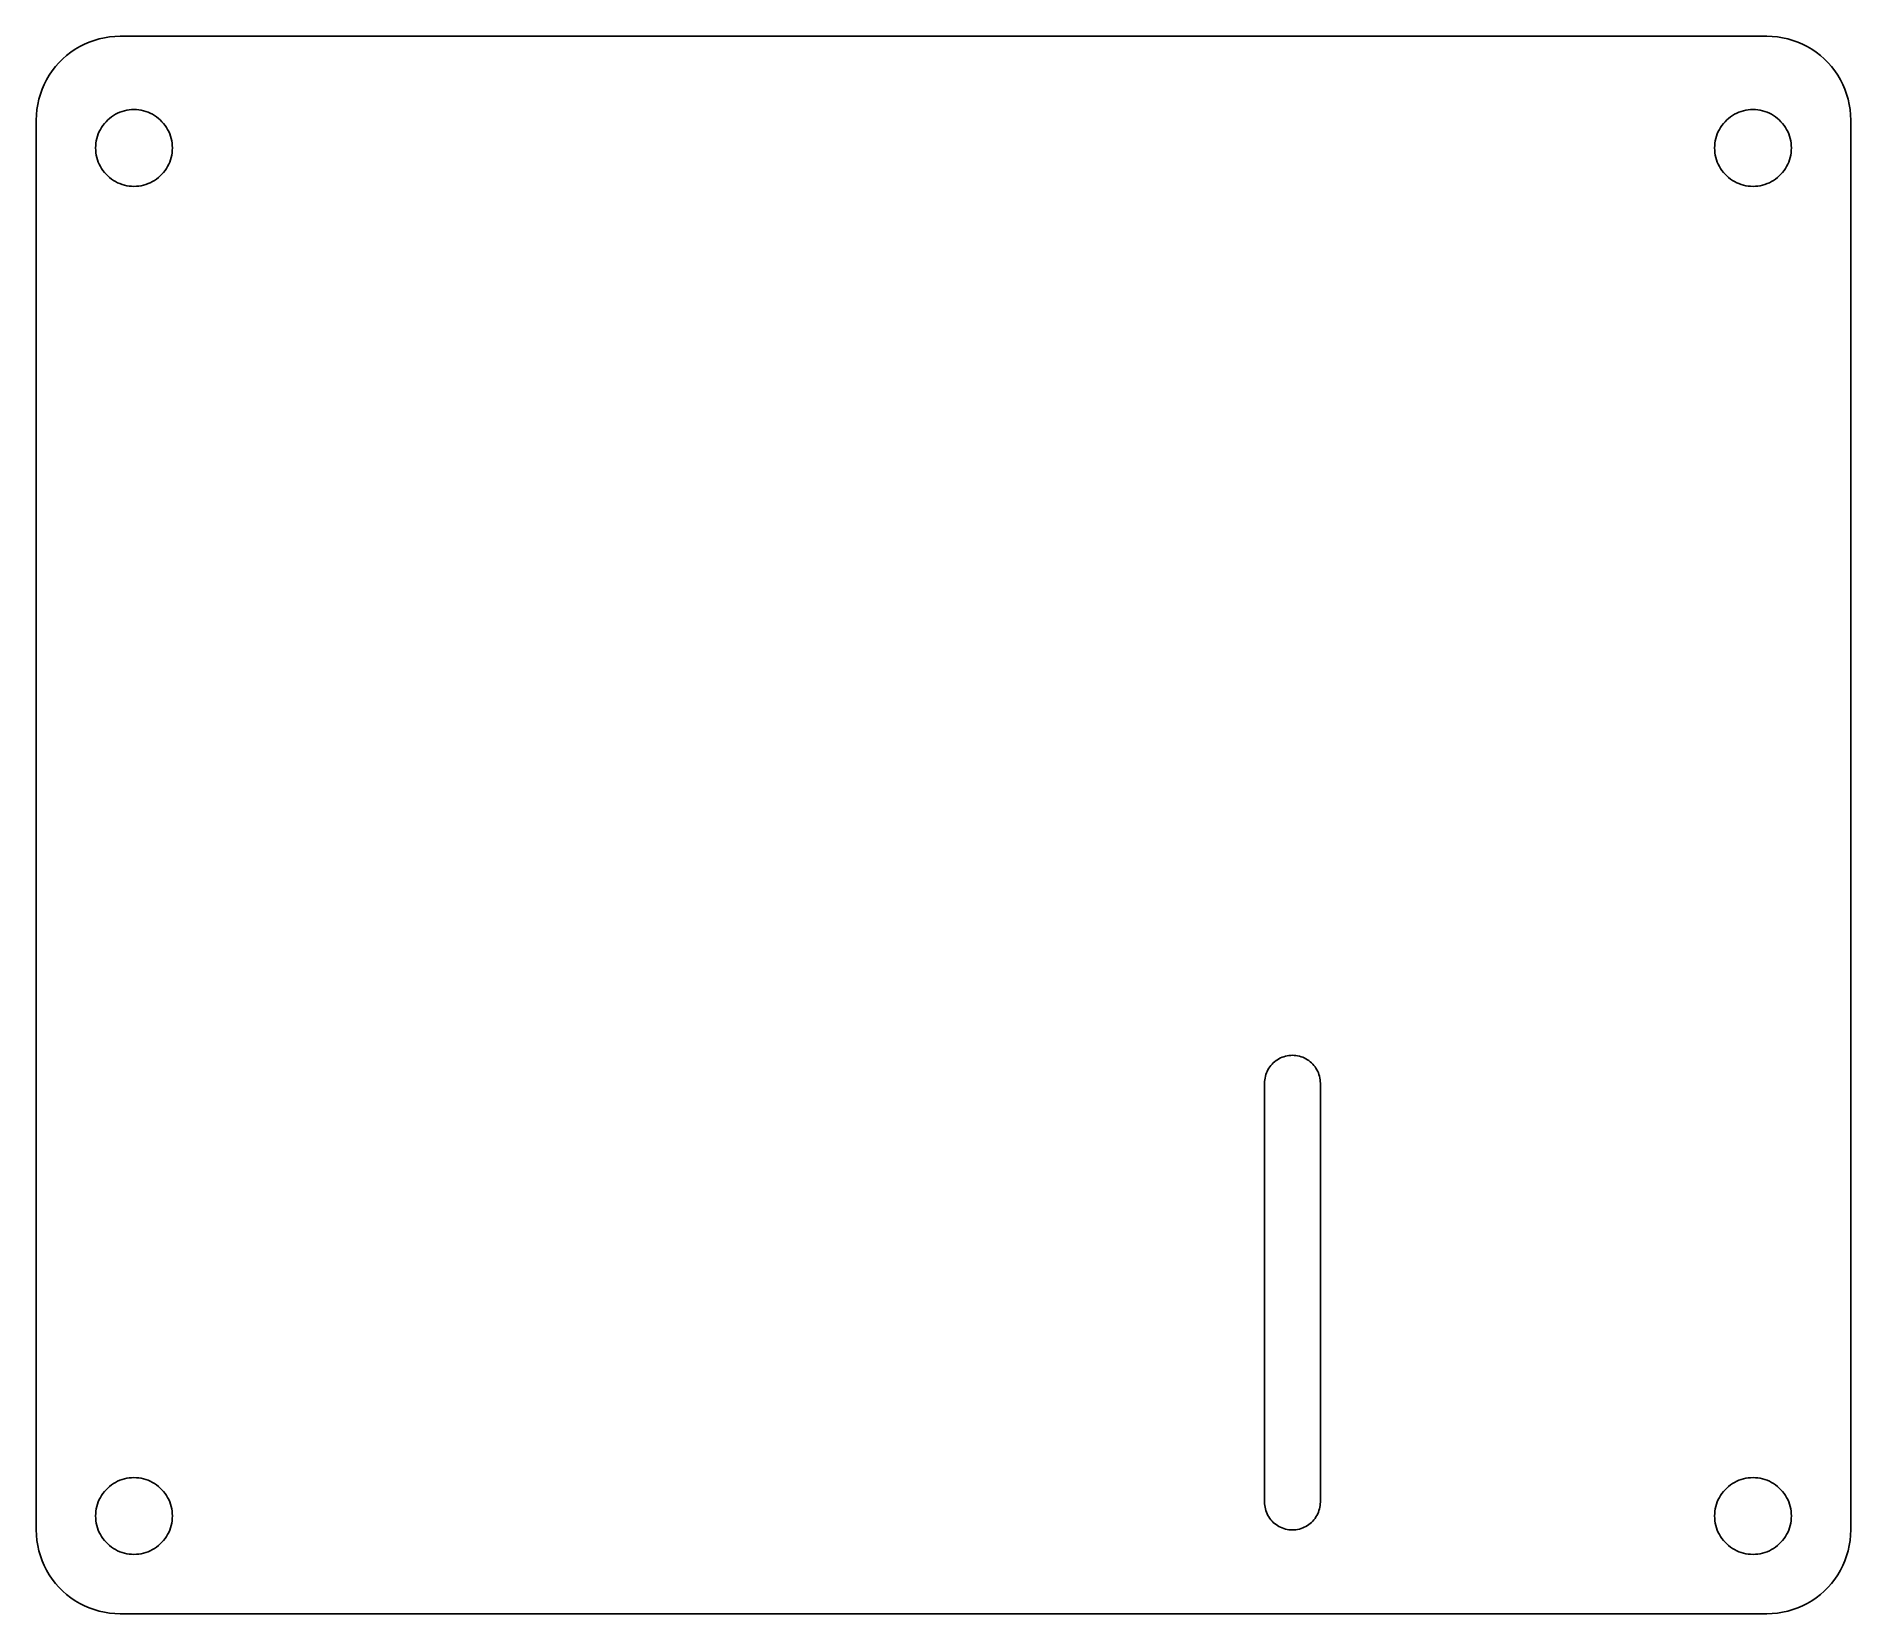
# Model space of a CAD drawing. Header units: metres. Extents: x 0 to 65, y 0 to 56.5.
import ezdxf

# ---------------------------------------------------------------- set-up
doc = ezdxf.new("R2010")
doc.units = ezdxf.units.M

msp = doc.modelspace()

# ---------------------------------------------------------------- linework, layer by layer
for p, q in [((1.23663, 55.927), (1.08772, 55.8115)), ((1.39252, 56.033), (1.23663, 55.927)), ((1.55473, 56.1289), (1.39252, 56.033)), ((1.72266, 56.2145), (1.55473, 56.1289)), ((1.89561, 56.2893), (1.72266, 56.2145)), ((2.07294, 56.3532), (1.89561, 56.2893)), ((2.25392, 56.4057), (2.07294, 56.3532)), ((2.43785, 56.4469), (2.25392, 56.4057)), ((2.62399, 56.4763), (2.43785, 56.4469)), ((2.81161, 56.4941), (2.62399, 56.4763)), ((3, 56.5), (2.81161, 56.4941)), ((62, 56.5), (3, 56.5)), ((62.1884, 56.4941), (62, 56.5)), ((62.376, 56.4763), (62.1884, 56.4941)), ((62.5621, 56.4469), (62.376, 56.4763)), ((62.7461, 56.4057), (62.5621, 56.4469)), ((62.927, 56.3532), (62.7461, 56.4057)), ((63.1044, 56.2893), (62.927, 56.3532)), ((63.2773, 56.2145), (63.1044, 56.2893)), ((63.4453, 56.1289), (63.2773, 56.2145)), ((63.6075, 56.033), (63.4453, 56.1289)), ((63.7634, 55.927), (63.6075, 56.033)), ((63.9123, 55.8115), (63.7634, 55.927)), ((0.572937, 55.2634), (0.46701, 55.1075)), ((0.688446, 55.4123), (0.572937, 55.2634)), ((0.81308, 55.5536), (0.688446, 55.4123)), ((0.94635, 55.6869), (0.81308, 55.5536)), ((1.08772, 55.8115), (0.94635, 55.6869)), ((64.0536, 55.6869), (63.9123, 55.8115)), ((64.1869, 55.5536), (64.0536, 55.6869)), ((64.3115, 55.4123), (64.1869, 55.5536)), ((64.427, 55.2634), (64.3115, 55.4123)), ((64.533, 55.1075), (64.427, 55.2634)), ((0.210663, 54.6044), (0.14682, 54.427)), ((0.285507, 54.7773), (0.210663, 54.6044)), ((0.371078, 54.9453), (0.285507, 54.7773)), ((0.46701, 55.1075), (0.371078, 54.9453)), ((64.6289, 54.9453), (64.533, 55.1075)), ((64.7145, 54.7773), (64.6289, 54.9453)), ((64.7893, 54.6044), (64.7145, 54.7773)), ((64.8532, 54.427), (64.7893, 54.6044)), ((0.053131, 54.0621), (0.023651, 53.876)), ((0.094238, 54.2461), (0.053131, 54.0621)), ((0.14682, 54.427), (0.094238, 54.2461)), ((64.9057, 54.2461), (64.8532, 54.427)), ((64.9469, 54.0621), (64.9057, 54.2461)), ((64.9763, 53.876), (64.9469, 54.0621)), ((0.005905, 53.6884), (0, 53.5)), ((0, 53.5), (0, 3)), ((0.023651, 53.876), (0.005905, 53.6884)), ((2.33904, 53.2368), (2.38759, 53.3082)), ((2.38759, 53.3082), (2.44054, 53.3764)), ((2.44054, 53.3764), (2.49767, 53.4412)), ((2.49767, 53.4412), (2.55875, 53.5023)), ((2.55875, 53.5023), (2.62354, 53.5594)), ((2.62354, 53.5594), (2.69179, 53.6124)), ((2.69179, 53.6124), (2.76323, 53.6609)), ((2.76323, 53.6609), (2.83759, 53.7049)), ((2.83759, 53.7049), (2.91455, 53.7441)), ((2.91455, 53.7441), (2.99382, 53.7784)), ((2.99382, 53.7784), (3.07509, 53.8077)), ((3.07509, 53.8077), (3.15805, 53.8318)), ((3.15805, 53.8318), (3.24234, 53.8506)), ((3.24234, 53.8506), (3.32765, 53.8642)), ((3.32765, 53.8642), (3.41365, 53.8723)), ((3.41365, 53.8723), (3.5, 53.875)), ((3.5, 53.875), (3.58633, 53.8723)), ((3.58633, 53.8723), (3.67233, 53.8642)), ((3.67233, 53.8642), (3.75764, 53.8506)), ((3.75764, 53.8506), (3.84193, 53.8318)), ((3.84193, 53.8318), (3.9249, 53.8077)), ((3.9249, 53.8077), (4.00616, 53.7784)), ((4.00616, 53.7784), (4.08543, 53.7441)), ((4.08543, 53.7441), (4.1624, 53.7049)), ((4.1624, 53.7049), (4.23676, 53.6609)), ((4.23676, 53.6609), (4.3082, 53.6124)), ((4.3082, 53.6124), (4.37645, 53.5594)), ((4.37645, 53.5594), (4.44124, 53.5023)), ((4.44124, 53.5023), (4.50232, 53.4412)), ((4.50232, 53.4412), (4.55945, 53.3764)), ((4.55945, 53.3764), (4.6124, 53.3082)), ((4.6124, 53.3082), (4.66095, 53.2368)), ((60.339, 53.2368), (60.3876, 53.3082)), ((60.3876, 53.3082), (60.4405, 53.3764)), ((60.4405, 53.3764), (60.4977, 53.4412)), ((60.4977, 53.4412), (60.5587, 53.5023)), ((60.5587, 53.5023), (60.6235, 53.5594)), ((60.6235, 53.5594), (60.6918, 53.6124)), ((60.6918, 53.6124), (60.7632, 53.6609)), ((60.7632, 53.6609), (60.8376, 53.7049)), ((60.8376, 53.7049), (60.9146, 53.7441)), ((60.9146, 53.7441), (60.9938, 53.7784)), ((60.9938, 53.7784), (61.0751, 53.8077)), ((61.0751, 53.8077), (61.1581, 53.8318)), ((61.1581, 53.8318), (61.2423, 53.8506)), ((61.2423, 53.8506), (61.3277, 53.8642)), ((61.3277, 53.8642), (61.4137, 53.8723)), ((61.4137, 53.8723), (61.5, 53.875)), ((61.5, 53.875), (61.5863, 53.8723)), ((61.5863, 53.8723), (61.6723, 53.8642)), ((61.6723, 53.8642), (61.7576, 53.8506)), ((61.7576, 53.8506), (61.8419, 53.8318)), ((61.8419, 53.8318), (61.9249, 53.8077)), ((61.9249, 53.8077), (62.0062, 53.7784)), ((62.0062, 53.7784), (62.0854, 53.7441)), ((62.0854, 53.7441), (62.1624, 53.7049)), ((62.1624, 53.7049), (62.2368, 53.6609)), ((62.2368, 53.6609), (62.3082, 53.6124)), ((62.3082, 53.6124), (62.3764, 53.5594)), ((62.3764, 53.5594), (62.4412, 53.5023)), ((62.4412, 53.5023), (62.5023, 53.4412)), ((62.5023, 53.4412), (62.5594, 53.3764)), ((62.5594, 53.3764), (62.6124, 53.3082)), ((62.6124, 53.3082), (62.6609, 53.2368)), ((64.9941, 53.6884), (64.9763, 53.876)), ((65, 53.5), (64.9941, 53.6884)), ((65, 3), (65, 53.5)), ((2.1277, 52.5863), (2.13583, 52.6723)), ((2.13583, 52.6723), (2.14935, 52.7576)), ((2.14935, 52.7576), (2.1682, 52.8419)), ((2.1682, 52.8419), (2.19229, 52.9249)), ((2.19229, 52.9249), (2.22154, 53.0062)), ((2.22154, 53.0062), (2.25586, 53.0854)), ((2.25586, 53.0854), (2.29507, 53.1624)), ((2.29507, 53.1624), (2.33904, 53.2368)), ((4.66095, 53.2368), (4.70491, 53.1624)), ((4.70491, 53.1624), (4.74413, 53.0854)), ((4.74413, 53.0854), (4.77844, 53.0062)), ((4.77844, 53.0062), (4.80769, 52.9249)), ((4.80769, 52.9249), (4.83179, 52.8419)), ((4.83179, 52.8419), (4.85063, 52.7576)), ((4.85063, 52.7576), (4.86415, 52.6723)), ((4.86415, 52.6723), (4.87228, 52.5863)), ((60.1277, 52.5863), (60.1358, 52.6723)), ((60.1358, 52.6723), (60.1494, 52.7576)), ((60.1494, 52.7576), (60.1682, 52.8419)), ((60.1682, 52.8419), (60.1923, 52.9249)), ((60.1923, 52.9249), (60.2215, 53.0062)), ((60.2215, 53.0062), (60.2559, 53.0854)), ((60.2559, 53.0854), (60.2951, 53.1624)), ((60.2951, 53.1624), (60.339, 53.2368)), ((62.6609, 53.2368), (62.7049, 53.1624)), ((62.7049, 53.1624), (62.7441, 53.0854)), ((62.7441, 53.0854), (62.7784, 53.0062)), ((62.7784, 53.0062), (62.8077, 52.9249)), ((62.8077, 52.9249), (62.8318, 52.8419)), ((62.8318, 52.8419), (62.8506, 52.7576)), ((62.8506, 52.7576), (62.8642, 52.6723)), ((62.8642, 52.6723), (62.8723, 52.5863)), ((2.125, 52.5), (2.1277, 52.5863)), ((2.1277, 52.4137), (2.125, 52.5)), ((2.13583, 52.3277), (2.1277, 52.4137)), ((2.14935, 52.2423), (2.13583, 52.3277)), ((2.1682, 52.1581), (2.14935, 52.2423)), ((2.19229, 52.0751), (2.1682, 52.1581)), ((2.22154, 51.9938), (2.19229, 52.0751)), ((4.80769, 52.0751), (4.77844, 51.9938)), ((4.83179, 52.1581), (4.80769, 52.0751)), ((4.85063, 52.2423), (4.83179, 52.1581)), ((4.86415, 52.3277), (4.85063, 52.2423)), ((4.87228, 52.4137), (4.86415, 52.3277)), ((4.87228, 52.5863), (4.875, 52.5)), ((4.875, 52.5), (4.87228, 52.4137)), ((60.125, 52.5), (60.1277, 52.5863)), ((60.1277, 52.4137), (60.125, 52.5)), ((60.1358, 52.3277), (60.1277, 52.4137)), ((60.1494, 52.2423), (60.1358, 52.3277)), ((60.1682, 52.1581), (60.1494, 52.2423)), ((60.1923, 52.0751), (60.1682, 52.1581)), ((60.2215, 51.9938), (60.1923, 52.0751)), ((62.8077, 52.0751), (62.7784, 51.9938)), ((62.8318, 52.1581), (62.8077, 52.0751)), ((62.8506, 52.2423), (62.8318, 52.1581)), ((62.8642, 52.3277), (62.8506, 52.2423)), ((62.8723, 52.4137), (62.8642, 52.3277)), ((62.8723, 52.5863), (62.875, 52.5)), ((62.875, 52.5), (62.8723, 52.4137)), ((2.25586, 51.9146), (2.22154, 51.9938)), ((2.29507, 51.8376), (2.25586, 51.9146)), ((2.33904, 51.7632), (2.29507, 51.8376)), ((2.38759, 51.6918), (2.33904, 51.7632)), ((2.44054, 51.6235), (2.38759, 51.6918)), ((2.49767, 51.5587), (2.44054, 51.6235)), ((2.55875, 51.4977), (2.49767, 51.5587)), ((2.62354, 51.4405), (2.55875, 51.4977)), ((2.69179, 51.3876), (2.62354, 51.4405)), ((2.76323, 51.339), (2.69179, 51.3876)), ((4.3082, 51.3876), (4.23676, 51.339)), ((4.37645, 51.4405), (4.3082, 51.3876)), ((4.44124, 51.4977), (4.37645, 51.4405)), ((4.50232, 51.5587), (4.44124, 51.4977)), ((4.55945, 51.6235), (4.50232, 51.5587)), ((4.6124, 51.6918), (4.55945, 51.6235)), ((4.66095, 51.7632), (4.6124, 51.6918)), ((4.70491, 51.8376), (4.66095, 51.7632)), ((4.74413, 51.9146), (4.70491, 51.8376)), ((4.77844, 51.9938), (4.74413, 51.9146)), ((60.2559, 51.9146), (60.2215, 51.9938)), ((60.2951, 51.8376), (60.2559, 51.9146)), ((60.339, 51.7632), (60.2951, 51.8376)), ((60.3876, 51.6918), (60.339, 51.7632)), ((60.4405, 51.6235), (60.3876, 51.6918)), ((60.4977, 51.5587), (60.4405, 51.6235)), ((60.5587, 51.4977), (60.4977, 51.5587)), ((60.6235, 51.4405), (60.5587, 51.4977)), ((60.6918, 51.3876), (60.6235, 51.4405)), ((60.7632, 51.339), (60.6918, 51.3876)), ((62.3082, 51.3876), (62.2368, 51.339)), ((62.3764, 51.4405), (62.3082, 51.3876)), ((62.4412, 51.4977), (62.3764, 51.4405)), ((62.5023, 51.5587), (62.4412, 51.4977)), ((62.5594, 51.6235), (62.5023, 51.5587)), ((62.6124, 51.6918), (62.5594, 51.6235)), ((62.6609, 51.7632), (62.6124, 51.6918)), ((62.7049, 51.8376), (62.6609, 51.7632)), ((62.7441, 51.9146), (62.7049, 51.8376)), ((62.7784, 51.9938), (62.7441, 51.9146)), ((2.83759, 51.2951), (2.76323, 51.339)), ((2.91455, 51.2559), (2.83759, 51.2951)), ((2.99382, 51.2215), (2.91455, 51.2559)), ((3.07509, 51.1923), (2.99382, 51.2215)), ((3.15805, 51.1682), (3.07509, 51.1923)), ((3.24234, 51.1494), (3.15805, 51.1682)), ((3.32765, 51.1358), (3.24234, 51.1494)), ((3.41365, 51.1277), (3.32765, 51.1358)), ((3.49998, 51.125), (3.41365, 51.1277)), ((3.58633, 51.1277), (3.49998, 51.125)), ((3.67233, 51.1358), (3.58633, 51.1277)), ((3.75764, 51.1494), (3.67233, 51.1358)), ((3.84193, 51.1682), (3.75764, 51.1494)), ((3.9249, 51.1923), (3.84193, 51.1682)), ((4.00616, 51.2215), (3.9249, 51.1923)), ((4.08543, 51.2559), (4.00616, 51.2215)), ((4.1624, 51.2951), (4.08543, 51.2559)), ((4.23676, 51.339), (4.1624, 51.2951)), ((60.8376, 51.2951), (60.7632, 51.339)), ((60.9146, 51.2559), (60.8376, 51.2951)), ((60.9938, 51.2215), (60.9146, 51.2559)), ((61.0751, 51.1923), (60.9938, 51.2215)), ((61.1581, 51.1682), (61.0751, 51.1923)), ((61.2423, 51.1494), (61.1581, 51.1682)), ((61.3277, 51.1358), (61.2423, 51.1494)), ((61.4137, 51.1277), (61.3277, 51.1358)), ((61.5, 51.125), (61.4137, 51.1277)), ((61.5863, 51.1277), (61.5, 51.125)), ((61.6723, 51.1358), (61.5863, 51.1277)), ((61.7576, 51.1494), (61.6723, 51.1358)), ((61.8419, 51.1682), (61.7576, 51.1494)), ((61.9249, 51.1923), (61.8419, 51.1682)), ((62.0062, 51.2215), (61.9249, 51.1923)), ((62.0854, 51.2559), (62.0062, 51.2215)), ((62.1624, 51.2951), (62.0854, 51.2559)), ((62.2368, 51.339), (62.1624, 51.2951)), ((44.1237, 19.4818), (44.1557, 19.5358)), ((44.1557, 19.5358), (44.191, 19.5878)), ((44.191, 19.5878), (44.2295, 19.6374)), ((44.2295, 19.6374), (44.271, 19.6845)), ((44.271, 19.6845), (44.3154, 19.729)), ((44.3154, 19.729), (44.3626, 19.7705)), ((44.3626, 19.7705), (44.4122, 19.809)), ((44.4122, 19.809), (44.4642, 19.8443)), ((44.4642, 19.8443), (44.5182, 19.8763)), ((44.5182, 19.8763), (44.5742, 19.9048)), ((44.5742, 19.9048), (44.6319, 19.9298)), ((44.6319, 19.9298), (44.691, 19.951)), ((44.691, 19.951), (44.7513, 19.9686)), ((44.7513, 19.9686), (44.8126, 19.9823)), ((44.8126, 19.9823), (44.8747, 19.9921)), ((44.8747, 19.9921), (44.9372, 19.998)), ((44.9372, 19.998), (45, 20)), ((45, 20), (45.0628, 19.998)), ((45.0628, 19.998), (45.1253, 19.9921)), ((45.1253, 19.9921), (45.1874, 19.9823)), ((45.1874, 19.9823), (45.2487, 19.9686)), ((45.2487, 19.9686), (45.309, 19.951)), ((45.309, 19.951), (45.3681, 19.9298)), ((45.3681, 19.9298), (45.4258, 19.9048)), ((45.4258, 19.9048), (45.4818, 19.8763)), ((45.4818, 19.8763), (45.5358, 19.8443)), ((45.5358, 19.8443), (45.5878, 19.809)), ((45.5878, 19.809), (45.6374, 19.7705)), ((45.6374, 19.7705), (45.6845, 19.729)), ((45.6845, 19.729), (45.729, 19.6845)), ((45.729, 19.6845), (45.7705, 19.6374)), ((45.7705, 19.6374), (45.809, 19.5878)), ((45.809, 19.5878), (45.8443, 19.5358)), ((45.8443, 19.5358), (45.8763, 19.4818)), ((44, 19), (44.002, 19.0628)), ((44, 4), (44, 19)), ((44.002, 19.0628), (44.0079, 19.1253)), ((44.0079, 19.1253), (44.0177, 19.1874)), ((44.0177, 19.1874), (44.0314, 19.2487)), ((44.0314, 19.2487), (44.0489, 19.309)), ((44.0489, 19.309), (44.0702, 19.3681)), ((44.0702, 19.3681), (44.0952, 19.4258)), ((44.0952, 19.4258), (44.1237, 19.4818)), ((45.8763, 19.4818), (45.9048, 19.4258)), ((45.9048, 19.4258), (45.9298, 19.3681)), ((45.9298, 19.3681), (45.951, 19.309)), ((45.951, 19.309), (45.9686, 19.2487)), ((45.9686, 19.2487), (45.9823, 19.1874)), ((45.9823, 19.1874), (45.9921, 19.1253)), ((45.9921, 19.1253), (45.998, 19.0628)), ((45.998, 19.0628), (46, 19)), ((46, 19), (46, 4)), ((2.55875, 4.50232), (2.62354, 4.55945)), ((2.62354, 4.55945), (2.69179, 4.6124)), ((2.69179, 4.6124), (2.76323, 4.66095)), ((2.76323, 4.66095), (2.83759, 4.70491)), ((2.83759, 4.70491), (2.91455, 4.74413)), ((2.91455, 4.74413), (2.99382, 4.77844)), ((2.99382, 4.77844), (3.07509, 4.80769)), ((3.07509, 4.80769), (3.15805, 4.83179)), ((3.15805, 4.83179), (3.24234, 4.85063)), ((3.24234, 4.85063), (3.32765, 4.86415)), ((3.32765, 4.86415), (3.41365, 4.87228)), ((3.41365, 4.87228), (3.5, 4.875)), ((3.5, 4.875), (3.58633, 4.87228)), ((3.58633, 4.87228), (3.67233, 4.86415)), ((3.67233, 4.86415), (3.75764, 4.85063)), ((3.75764, 4.85063), (3.84193, 4.83179)), ((3.84193, 4.83179), (3.9249, 4.80769)), ((3.9249, 4.80769), (4.00616, 4.77844)), ((4.00616, 4.77844), (4.08543, 4.74413)), ((4.08543, 4.74413), (4.1624, 4.70491)), ((4.1624, 4.70491), (4.23676, 4.66095)), ((4.23676, 4.66095), (4.3082, 4.6124)), ((4.3082, 4.6124), (4.37645, 4.55945)), ((4.37645, 4.55945), (4.44124, 4.50232)), ((60.5587, 4.50232), (60.6235, 4.55945)), ((60.6235, 4.55945), (60.6918, 4.6124)), ((60.6918, 4.6124), (60.7632, 4.66095)), ((60.7632, 4.66095), (60.8376, 4.70491)), ((60.8376, 4.70491), (60.9146, 4.74413)), ((60.9146, 4.74413), (60.9938, 4.77844)), ((60.9938, 4.77844), (61.0751, 4.80769)), ((61.0751, 4.80769), (61.1581, 4.83179)), ((61.1581, 4.83179), (61.2423, 4.85063)), ((61.2423, 4.85063), (61.3277, 4.86415)), ((61.3277, 4.86415), (61.4137, 4.87228)), ((61.4137, 4.87228), (61.5, 4.875)), ((61.5, 4.875), (61.5863, 4.87228)), ((61.5863, 4.87228), (61.6723, 4.86415)), ((61.6723, 4.86415), (61.7576, 4.85063)), ((61.7576, 4.85063), (61.8419, 4.83179)), ((61.8419, 4.83179), (61.9249, 4.80769)), ((61.9249, 4.80769), (62.0062, 4.77844)), ((62.0062, 4.77844), (62.0854, 4.74413)), ((62.0854, 4.74413), (62.1624, 4.70491)), ((62.1624, 4.70491), (62.2368, 4.66095)), ((62.2368, 4.66095), (62.3082, 4.6124)), ((62.3082, 4.6124), (62.3764, 4.55945)), ((62.3764, 4.55945), (62.4412, 4.50232)), ((2.1682, 3.84193), (2.19229, 3.9249)), ((2.19229, 3.9249), (2.22154, 4.00616)), ((2.22154, 4.00616), (2.25586, 4.08543)), ((2.25586, 4.08543), (2.29507, 4.1624)), ((2.29507, 4.1624), (2.33904, 4.23676)), ((2.33904, 4.23676), (2.38759, 4.3082)), ((2.38759, 4.3082), (2.44054, 4.37645)), ((2.44054, 4.37645), (2.49767, 4.44124)), ((2.49767, 4.44124), (2.55875, 4.50232)), ((4.44124, 4.50232), (4.50232, 4.44124)), ((4.50232, 4.44124), (4.55945, 4.37645)), ((4.55945, 4.37645), (4.6124, 4.3082)), ((4.6124, 4.3082), (4.66095, 4.23676)), ((4.66095, 4.23676), (4.70491, 4.1624)), ((4.70491, 4.1624), (4.74413, 4.08543)), ((4.74413, 4.08543), (4.77844, 4.00616)), ((4.77844, 4.00616), (4.80769, 3.9249)), ((4.80769, 3.9249), (4.83179, 3.84193)), ((44.002, 3.93719), (44, 4)), ((44.0079, 3.87466), (44.002, 3.93719)), ((45.998, 3.93719), (45.9921, 3.87466)), ((46, 4), (45.998, 3.93719)), ((60.1682, 3.84193), (60.1923, 3.9249)), ((60.1923, 3.9249), (60.2215, 4.00616)), ((60.2215, 4.00616), (60.2559, 4.08543)), ((60.2559, 4.08543), (60.2951, 4.1624)), ((60.2951, 4.1624), (60.339, 4.23676)), ((60.339, 4.23676), (60.3876, 4.3082)), ((60.3876, 4.3082), (60.4405, 4.37645)), ((60.4405, 4.37645), (60.4977, 4.44124)), ((60.4977, 4.44124), (60.5587, 4.50232)), ((62.4412, 4.50232), (62.5023, 4.44124)), ((62.5023, 4.44124), (62.5594, 4.37645)), ((62.5594, 4.37645), (62.6124, 4.3082)), ((62.6124, 4.3082), (62.6609, 4.23676)), ((62.6609, 4.23676), (62.7049, 4.1624)), ((62.7049, 4.1624), (62.7441, 4.08543)), ((62.7441, 4.08543), (62.7784, 4.00616)), ((62.7784, 4.00616), (62.8077, 3.9249)), ((62.8077, 3.9249), (62.8318, 3.84193)), ((2.125, 3.5), (2.1277, 3.58633)), ((2.1277, 3.41365), (2.125, 3.5)), ((2.1277, 3.58633), (2.13583, 3.67233)), ((2.13583, 3.32765), (2.1277, 3.41365)), ((2.13583, 3.67233), (2.14935, 3.75764)), ((2.14935, 3.24234), (2.13583, 3.32765)), ((2.14935, 3.75764), (2.1682, 3.84193)), ((4.83179, 3.84193), (4.85063, 3.75764)), ((4.85063, 3.75764), (4.86415, 3.67233)), ((4.86415, 3.32765), (4.85063, 3.24234)), ((4.86415, 3.67233), (4.87228, 3.58633)), ((4.87228, 3.41365), (4.86415, 3.32765)), ((4.87228, 3.58633), (4.875, 3.5)), ((4.875, 3.5), (4.87228, 3.41365)), ((44.0177, 3.81261), (44.0079, 3.87466)), ((44.0314, 3.7513), (44.0177, 3.81261)), ((44.0489, 3.69098), (44.0314, 3.7513)), ((44.0702, 3.63187), (44.0489, 3.69098)), ((44.0952, 3.57422), (44.0702, 3.63187)), ((44.1237, 3.51823), (44.0952, 3.57422)), ((44.1557, 3.46417), (44.1237, 3.51823)), ((44.191, 3.4122), (44.1557, 3.46417)), ((44.2295, 3.36256), (44.191, 3.4122)), ((44.271, 3.31544), (44.2295, 3.36256)), ((44.3154, 3.27103), (44.271, 3.31544)), ((44.3626, 3.22948), (44.3154, 3.27103)), ((45.6845, 3.27103), (45.6374, 3.22948)), ((45.729, 3.31544), (45.6845, 3.27103)), ((45.7705, 3.36256), (45.729, 3.31544)), ((45.809, 3.4122), (45.7705, 3.36256)), ((45.8443, 3.46417), (45.809, 3.4122)), ((45.8763, 3.51823), (45.8443, 3.46417)), ((45.9048, 3.57422), (45.8763, 3.51823)), ((45.9298, 3.63187), (45.9048, 3.57422)), ((45.951, 3.69098), (45.9298, 3.63187)), ((45.9686, 3.7513), (45.951, 3.69098)), ((45.9823, 3.81261), (45.9686, 3.7513)), ((45.9921, 3.87466), (45.9823, 3.81261)), ((60.125, 3.5), (60.1277, 3.58633)), ((60.1277, 3.41365), (60.125, 3.5)), ((60.1277, 3.58633), (60.1358, 3.67233)), ((60.1358, 3.32765), (60.1277, 3.41365)), ((60.1358, 3.67233), (60.1494, 3.75764)), ((60.1494, 3.24234), (60.1358, 3.32765)), ((60.1494, 3.75764), (60.1682, 3.84193)), ((62.8318, 3.84193), (62.8506, 3.75764)), ((62.8506, 3.75764), (62.8642, 3.67233)), ((62.8642, 3.32765), (62.8506, 3.24234)), ((62.8642, 3.67233), (62.8723, 3.58633)), ((62.8723, 3.41365), (62.8642, 3.32765)), ((62.8723, 3.58633), (62.875, 3.5)), ((62.875, 3.5), (62.8723, 3.41365)), ((0, 3), (0.005905, 2.81161)), ((0.005905, 2.81161), (0.023651, 2.62399)), ((0.023651, 2.62399), (0.053131, 2.43785)), ((2.1682, 3.15805), (2.14935, 3.24234)), ((2.19229, 3.07509), (2.1682, 3.15805)), ((2.22154, 2.99382), (2.19229, 3.07509)), ((2.25586, 2.91455), (2.22154, 2.99382)), ((2.29507, 2.83759), (2.25586, 2.91455)), ((2.33904, 2.76323), (2.29507, 2.83759)), ((2.38759, 2.69179), (2.33904, 2.76323)), ((2.44054, 2.62354), (2.38759, 2.69179)), ((2.49767, 2.55875), (2.44054, 2.62354)), ((4.55945, 2.62354), (4.50232, 2.55875)), ((4.6124, 2.69179), (4.55945, 2.62354)), ((4.66095, 2.76323), (4.6124, 2.69179)), ((4.70491, 2.83759), (4.66095, 2.76323)), ((4.74413, 2.91455), (4.70491, 2.83759)), ((4.77844, 2.99382), (4.74413, 2.91455)), ((4.80769, 3.07509), (4.77844, 2.99382)), ((4.83179, 3.15805), (4.80769, 3.07509)), ((4.85063, 3.24234), (4.83179, 3.15805)), ((44.4122, 3.19098), (44.3626, 3.22948)), ((44.4642, 3.15567), (44.4122, 3.19098)), ((44.5182, 3.12369), (44.4642, 3.15567)), ((44.5742, 3.09517), (44.5182, 3.12369)), ((44.6319, 3.07022), (44.5742, 3.09517)), ((44.691, 3.04893), (44.6319, 3.07022)), ((44.7513, 3.0314), (44.691, 3.04893)), ((44.8126, 3.0177), (44.7513, 3.0314)), ((44.8747, 3.00787), (44.8126, 3.0177)), ((44.9372, 3.00197), (44.8747, 3.00787)), ((45, 3), (44.9372, 3.00197)), ((45.0628, 3.00197), (45, 3)), ((45.1253, 3.00787), (45.0628, 3.00197)), ((45.1874, 3.0177), (45.1253, 3.00787)), ((45.2487, 3.0314), (45.1874, 3.0177)), ((45.309, 3.04893), (45.2487, 3.0314)), ((45.3681, 3.07022), (45.309, 3.04893)), ((45.4258, 3.09517), (45.3681, 3.07022)), ((45.4818, 3.12369), (45.4258, 3.09517)), ((45.5358, 3.15567), (45.4818, 3.12369)), ((45.5878, 3.19098), (45.5358, 3.15567)), ((45.6374, 3.22948), (45.5878, 3.19098)), ((60.1682, 3.15805), (60.1494, 3.24234)), ((60.1923, 3.07509), (60.1682, 3.15805)), ((60.2215, 2.99382), (60.1923, 3.07509)), ((60.2559, 2.91455), (60.2215, 2.99382)), ((60.2951, 2.83759), (60.2559, 2.91455)), ((60.339, 2.76323), (60.2951, 2.83759)), ((60.3876, 2.69179), (60.339, 2.76323)), ((60.4405, 2.62354), (60.3876, 2.69179)), ((60.4977, 2.55875), (60.4405, 2.62354)), ((62.5594, 2.62354), (62.5023, 2.55875)), ((62.6124, 2.69179), (62.5594, 2.62354)), ((62.6609, 2.76323), (62.6124, 2.69179)), ((62.7049, 2.83759), (62.6609, 2.76323)), ((62.7441, 2.91455), (62.7049, 2.83759)), ((62.7784, 2.99382), (62.7441, 2.91455)), ((62.8077, 3.07509), (62.7784, 2.99382)), ((62.8318, 3.15805), (62.8077, 3.07509)), ((62.8506, 3.24234), (62.8318, 3.15805)), ((64.9469, 2.43785), (64.9763, 2.62399)), ((64.9763, 2.62399), (64.9941, 2.81161)), ((64.9941, 2.81161), (65, 3)), ((0.053131, 2.43785), (0.094238, 2.25392)), ((0.094238, 2.25392), (0.14682, 2.07294)), ((0.14682, 2.07294), (0.210663, 1.89561)), ((2.55875, 2.49767), (2.49767, 2.55875)), ((2.62354, 2.44054), (2.55875, 2.49767)), ((2.69179, 2.38759), (2.62354, 2.44054)), ((2.76323, 2.33904), (2.69179, 2.38759)), ((2.83759, 2.29507), (2.76323, 2.33904)), ((2.91455, 2.25586), (2.83759, 2.29507)), ((2.99382, 2.22154), (2.91455, 2.25586)), ((3.07509, 2.19229), (2.99382, 2.22154)), ((3.15805, 2.1682), (3.07509, 2.19229)), ((3.24234, 2.14935), (3.15805, 2.1682)), ((3.32765, 2.13583), (3.24234, 2.14935)), ((3.41365, 2.1277), (3.32765, 2.13583)), ((3.49998, 2.125), (3.41365, 2.1277)), ((3.58633, 2.1277), (3.49998, 2.125)), ((3.67233, 2.13583), (3.58633, 2.1277)), ((3.75764, 2.14935), (3.67233, 2.13583)), ((3.84193, 2.1682), (3.75764, 2.14935)), ((3.9249, 2.19229), (3.84193, 2.1682)), ((4.00616, 2.22154), (3.9249, 2.19229)), ((4.08543, 2.25586), (4.00616, 2.22154)), ((4.1624, 2.29507), (4.08543, 2.25586)), ((4.23676, 2.33904), (4.1624, 2.29507)), ((4.3082, 2.38759), (4.23676, 2.33904)), ((4.37645, 2.44054), (4.3082, 2.38759)), ((4.44124, 2.49767), (4.37645, 2.44054)), ((4.50232, 2.55875), (4.44124, 2.49767)), ((60.5587, 2.49767), (60.4977, 2.55875)), ((60.6235, 2.44054), (60.5587, 2.49767)), ((60.6918, 2.38759), (60.6235, 2.44054)), ((60.7632, 2.33904), (60.6918, 2.38759)), ((60.8376, 2.29507), (60.7632, 2.33904)), ((60.9146, 2.25586), (60.8376, 2.29507)), ((60.9938, 2.22154), (60.9146, 2.25586)), ((61.0751, 2.19229), (60.9938, 2.22154)), ((61.1581, 2.1682), (61.0751, 2.19229)), ((61.2423, 2.14935), (61.1581, 2.1682)), ((61.3277, 2.13583), (61.2423, 2.14935)), ((61.4137, 2.1277), (61.3277, 2.13583)), ((61.5, 2.125), (61.4137, 2.1277)), ((61.5863, 2.1277), (61.5, 2.125)), ((61.6723, 2.13583), (61.5863, 2.1277)), ((61.7576, 2.14935), (61.6723, 2.13583)), ((61.8419, 2.1682), (61.7576, 2.14935)), ((61.9249, 2.19229), (61.8419, 2.1682)), ((62.0062, 2.22154), (61.9249, 2.19229)), ((62.0854, 2.25586), (62.0062, 2.22154)), ((62.1624, 2.29507), (62.0854, 2.25586)), ((62.2368, 2.33904), (62.1624, 2.29507)), ((62.3082, 2.38759), (62.2368, 2.33904)), ((62.3764, 2.44054), (62.3082, 2.38759)), ((62.4412, 2.49767), (62.3764, 2.44054)), ((62.5023, 2.55875), (62.4412, 2.49767)), ((64.7893, 1.89561), (64.8532, 2.07294)), ((64.8532, 2.07294), (64.9057, 2.25392)), ((64.9057, 2.25392), (64.9469, 2.43785)), ((0.210663, 1.89561), (0.285507, 1.72266)), ((0.285507, 1.72266), (0.371078, 1.55473)), ((0.371078, 1.55473), (0.46701, 1.39252)), ((0.46701, 1.39252), (0.572937, 1.23663)), ((64.427, 1.23663), (64.533, 1.39252)), ((64.533, 1.39252), (64.6289, 1.55473)), ((64.6289, 1.55473), (64.7145, 1.72266)), ((64.7145, 1.72266), (64.7893, 1.89561)), ((0.572937, 1.23663), (0.688446, 1.08772)), ((0.688446, 1.08772), (0.81308, 0.94635)), ((0.81308, 0.94635), (0.94635, 0.81308)), ((0.94635, 0.81308), (1.08772, 0.688446)), ((1.08772, 0.688446), (1.23663, 0.572937)), ((63.7634, 0.572937), (63.9123, 0.688446)), ((63.9123, 0.688446), (64.0536, 0.81308)), ((64.0536, 0.81308), (64.1869, 0.94635)), ((64.1869, 0.94635), (64.3115, 1.08772)), ((64.3115, 1.08772), (64.427, 1.23663)), ((1.23663, 0.572937), (1.39252, 0.46701)), ((1.39252, 0.46701), (1.55473, 0.371078)), ((1.55473, 0.371078), (1.72266, 0.285507)), ((1.72266, 0.285507), (1.89561, 0.210663)), ((1.89561, 0.210663), (2.07294, 0.14682)), ((2.07294, 0.14682), (2.25392, 0.094238)), ((2.25392, 0.094238), (2.43785, 0.053131)), ((2.43785, 0.053131), (2.62399, 0.023651)), ((2.62399, 0.023651), (2.81161, 0.005905)), ((2.81161, 0.005905), (2.99998, 0)), ((2.99998, 0), (62, 0)), ((62, 0), (62.1884, 0.005905)), ((62.1884, 0.005905), (62.376, 0.023651)), ((62.376, 0.023651), (62.5621, 0.053131)), ((62.5621, 0.053131), (62.7461, 0.094238)), ((62.7461, 0.094238), (62.927, 0.14682)), ((62.927, 0.14682), (63.1044, 0.210663)), ((63.1044, 0.210663), (63.2773, 0.285507)), ((63.2773, 0.285507), (63.4453, 0.371078)), ((63.4453, 0.371078), (63.6075, 0.46701)), ((63.6075, 0.46701), (63.7634, 0.572937))]:
    msp.add_line(p, q)

doc.saveas('drawing.dxf')
